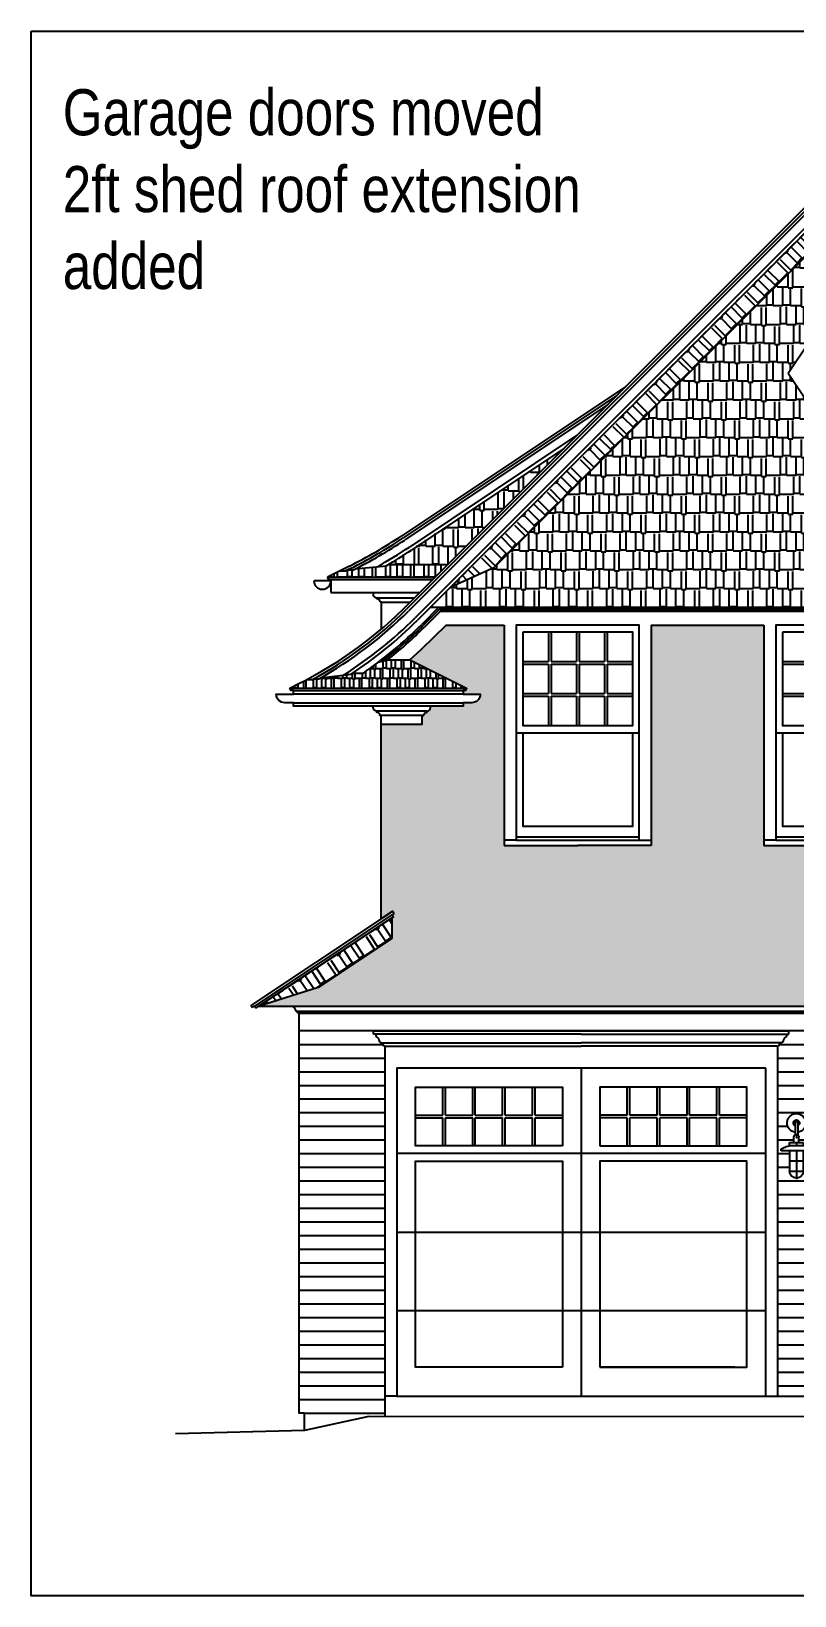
# Model space of a CAD drawing. Header units: inches. Extents: x 1902 to 78711, y -439399 to 11089.
# Drawn here: x 77406.8 to 77630.3, y -3372.5 to -2914.5 of the extents above; entities that cross this region are included whole.
import ezdxf

# ---------------------------------------------------------------- set-up
doc = ezdxf.new("R2010")
doc.units = ezdxf.units.IN
doc.header["$LTSCALE"] = 48
doc.header["$MEASUREMENT"] = 0
doc.layers.add('0_NONPRINT', color=8, linetype='CONTINUOUS', plot=False)
for name, color, linetype in [('1WHITE', 7, 'CONTINUOUS'), ('2MAGENTA', 6, 'CONTINUOUS'), ('3BLUE', 5, 'CONTINUOUS'), ('4CYAN', 4, 'CONTINUOUS'), ('6YELLOW', 2, 'CONTINUOUS'), ('8GREY', 8, 'CONTINUOUS'), ('A-CLEANPRINT', 8, 'CONTINUOUS'), ('A-TEXT', 6, 'CONTINUOUS')]:
    doc.layers.add(name, color=color, linetype=linetype)
doc.styles.add('QUARTER', font='stylu.ttf', dxfattribs={"width": 0.83, "height": 4.5})

# ---------------------------------------------------------------- blocks, each defined once
blk = doc.blocks.new('Window- Bs No trim')
at = {"layer": '1WHITE'}
for points in [[(-16, -2), (16, -2), (16, -29.5), (-16, -29.5)], [(-16, -31.5), (16, -31.5), (16, -59), (-16, -59)]]:
    blk.add_lwpolyline(points, close=True, dxfattribs=at)
at = {"layer": '2MAGENTA'}
blk.add_line((-18, -31.5), (18, -31.5), dxfattribs=at)
blk.add_lwpolyline([(-18, -63), (18, -63), (18, 0), (-18, 0)], close=True, dxfattribs=at)
at = {"layer": '8GREY', "ltscale": 0.25}
for p, q in [((-8.56, -2), (-8.56, -10.67)), ((-7.81, -2), (-7.81, -10.67)), ((-0.37, -2), (-0.37, -10.67)), ((0.38, -2), (0.38, -10.67)), ((7.81, -2), (7.81, -10.67)), ((8.56, -2), (8.56, -10.67)), ((-16, -10.67), (-8.56, -10.67)), ((-16, -11.42), (-8.56, -11.42)), ((-8.56, -11.42), (-8.56, -20.08)), ((-7.81, -10.67), (-0.37, -10.67)), ((-7.81, -11.42), (-0.37, -11.42)), ((-7.81, -11.42), (-7.81, -20.08)), ((-0.37, -11.42), (-0.37, -20.08)), ((0.38, -10.67), (7.81, -10.67)), ((0.38, -11.42), (7.81, -11.42)), ((0.38, -11.42), (0.38, -20.08)), ((7.81, -11.42), (7.81, -20.08)), ((8.56, -10.67), (16, -10.67)), ((8.56, -11.42), (16, -11.42)), ((8.56, -11.42), (8.56, -20.08)), ((-16, -20.08), (-8.56, -20.08)), ((-16, -20.83), (-8.56, -20.83)), ((-8.56, -20.83), (-8.56, -29.5)), ((-7.81, -20.08), (-0.37, -20.08)), ((-7.81, -20.83), (-0.37, -20.83)), ((-7.81, -20.83), (-7.81, -29.5)), ((-0.37, -20.83), (-0.37, -29.5)), ((0.38, -20.08), (7.81, -20.08)), ((0.38, -20.83), (7.81, -20.83)), ((0.38, -20.83), (0.38, -29.5)), ((7.81, -20.83), (7.81, -29.5)), ((8.56, -20.08), (16, -20.08)), ((8.56, -20.83), (16, -20.83)), ((8.56, -20.83), (8.56, -29.5))]:
    blk.add_line(p, q, dxfattribs=at)
at = {"layer": '8GREY'}
blk.add_line((-18, -62), (18, -62), dxfattribs=at)
blk = doc.blocks.new('Window- Bs')
at = {"layer": '1WHITE'}
for p, q in [((-21.51, 0), (-21.51, -64.5)), ((21.51, 0), (21.51, -64.5)), ((-21.51, -64.5), (0, -64.5)), ((21.51, -64.5), (0, -64.5))]:
    blk.add_line(p, q, dxfattribs=at)
at = {"layer": '8GREY'}
for p, q in [((-18, -63), (-21.5, -63)), ((18, -63), (21.5, -63))]:
    blk.add_line(p, q, dxfattribs=at)
at = {"layer": '8GREY', "extrusion": (0, 0, -1), "zscale": -1}
blk.add_blockref('Window- Bs No trim', (0, 0), dxfattribs=at)
blk = doc.blocks.new('sconce- nautical')
at = {"layer": '1WHITE'}
for p, q in [((-0.38, 0), (-0.38, -3.54)), ((0.38, 0), (0.38, -3.54))]:
    blk.add_line(p, q, dxfattribs=at)
for radius, start, end in [(2.75, 277.8375, 262.1625), (0.375, 0, 180)]:
    blk.add_arc((0, 0), radius, start, end, dxfattribs=at)
at = {"layer": '2MAGENTA'}
for p, q in [((-0.75, -5.68), (-0.75, -4.18)), ((0.75, -5.68), (0.75, -4.18)), ((-4.5, -8.18), (4.5, -8.18)), ((2, -5.68), (-2, -5.68)), ((-2, -5.68), (-2, -6.68)), ((-2, -8.18), (-2, -14.18)), ((2, -6.68), (2, -5.68)), ((2, -8.18), (2, -14.18))]:
    blk.add_line(p, q, dxfattribs=at)
for centre, radius, start, end in [((0, -4.18), 0.75, 0, 180), ((0, -14.18), 2, 180, 0)]:
    blk.add_arc(centre, radius, start, end, dxfattribs=at)
for points in [[(-4.5, -8.18), (-4.5, -7.93), (-4.37, -7.63), (-3.91, -7.34), (-2.53, -6.82), (-2, -6.68)], [(4.5, -8.18), (4.5, -7.93), (4.37, -7.63), (3.91, -7.34), (2.53, -6.82), (2, -6.68)]]:
    blk.add_spline(points, degree=3, dxfattribs=at)
at = {"layer": '8GREY'}
for p, q in [((-2, -6.68), (2, -6.68)), ((0, -8.18), (0, -16.43)), ((-2.25, -11.18), (2.25, -11.18)), ((-2.25, -14.18), (2.25, -14.18))]:
    blk.add_line(p, q, dxfattribs=at)
for centre in [(0, -4.18), (0, -6.18)]:
    blk.add_circle(centre, 0.125, dxfattribs=at)
blk.add_arc((0, 0), 0.875, 295.3769, 244.6231, dxfattribs=at)

msp = doc.modelspace()

# ---------------------------------------------------------------- hatches: boundary and pattern name
at = {"layer": '8GREY'}
h = msp.add_hatch(dxfattribs=at)
h.set_pattern_fill('AR-RSHKE', color=256, scale=0.4, angle=314.9956, style=0)
h.set_pattern_definition([(225.0044, (77690.9254, -2915.841), (-10.60631, -3.8192), [2.4, -2, 2.8, -1.2, 3.6, -1.6]), (225.0044, (77689.087, -2917.3966), (-10.60631, -3.8192), [2, -7.6, 1.6, -2.4]), (225.0044, (77686.047, -2921.1445), (-10.60631, -3.8192), [1.2, -12.4]), (135.0044, (77690.9254, -2915.841), (-0.9904, 5.7982), [4.6, -14.6]), (135.0044, (77689.2285, -2917.538), (-0.9904, 5.7982), [4.5, -14.7]), (135.0044, (77687.8144, -2918.9524), (-0.9904, 5.7982), [4.2, -15]), (135.0044, (77686.0468, -2921.1445), (-0.9904, 5.7982), [4.6, -14.6]), (135.0044, (77685.1984, -2921.993), (-0.9904, 5.7982), [4.6, -14.6]), (135.0044, (77682.4408, -2924.3268), (-0.9904, 5.7982), [4.4, -14.8])])
h.paths.add_polyline_path([(77642.77, -2964), (77642.77, -2971.07), (77542.39, -3071.44), (77529.62, -3077.15)])
h = msp.add_hatch(dxfattribs=at)
h.set_pattern_fill('AR-RSHKE', color=256, scale=0.46, style=0)
h.set_pattern_definition([(0, (77029.6694, -3083.1466), (11.73, 5.52), [2.76, -2.3, 3.22, -1.38, 4.14, -1.84]), (0, (77032.4294, -3082.9166), (11.73, 5.52), [2.3, -8.74, 1.84, -2.76]), (0, (77037.9494, -3083.4916), (11.73, 5.52), [1.38, -14.26]), (90, (77029.6694, -3083.1466), (-3.91, 5.52), [5.29, -16.79]), (90, (77032.4294, -3083.1466), (-3.91, 5.52), [5.175, -16.905]), (90, (77034.7294, -3083.1466), (-3.91, 5.52), [4.83, -17.25]), (90, (77037.9494, -3083.4916), (-3.91, 5.52), [5.29, -16.79]), (90, (77039.3294, -3083.4916), (-3.91, 5.52), [5.29, -16.79]), (90, (77043.4694, -3083.1466), (-3.91, 5.52), [5.06, -17.02])])
h.paths.add_polyline_path([(77642.77, -2971.07), (77642.77, -2993.07), (77628.34, -3014.7), (77642.77, -3036.34), (77657.19, -3014.7), (77642.77, -2993.07), (77642.77, -2971.07), (77743.14, -3071.44), (77755.91, -3077.15), (77761.91, -3083.15), (77642.77, -3083.15), (77523.62, -3083.15), (77529.62, -3077.15), (77542.39, -3071.44)])
h = msp.add_hatch(dxfattribs=at)
h.set_pattern_fill('AR-RSHKE', color=256, scale=0.45, style=0)
h.set_pattern_definition([(7e-15, (77204.8363, -3070.643), (11.475, 5.4), [2.7, -2.25, 3.15, -1.35, 4.05, -1.8]), (7e-15, (77207.5363, -3070.418), (11.475, 5.4), [2.25, -8.55, 1.8, -2.7]), (7e-15, (77212.9363, -3070.9804), (11.475, 5.4), [1.35, -13.95]), (90, (77204.8363, -3070.643), (-3.825, 5.4), [5.175, -16.425]), (90, (77207.5363, -3070.643), (-3.825, 5.4), [5.0625, -16.5375]), (90, (77209.7863, -3070.643), (-3.825, 5.4), [4.725, -16.875]), (90, (77212.9363, -3070.9804), (-3.825, 5.4), [5.175, -16.425]), (90, (77214.2863, -3070.9804), (-3.825, 5.4), [5.175, -16.425]), (90, (77218.3363, -3070.643), (-3.825, 5.4), [4.95, -16.65])])
h.paths.add_polyline_path([(77562.65, -3036.69), (77528.7, -3070.64), (77511.33, -3070.64)])
h = msp.add_hatch(dxfattribs=at)
h.set_pattern_fill('AR-RSHKE', color=256, scale=0.33, style=0)
h.set_pattern_definition([(7e-15, (78140.266, -3074.2905), (8.415, 3.96), [1.98, -1.65, 2.31, -0.99, 2.97, -1.32]), (7e-15, (78142.246, -3074.1255), (8.415, 3.96), [1.65, -6.27, 1.32, -1.98]), (7e-15, (78146.206, -3074.538), (8.415, 3.96), [0.99, -10.23]), (90, (78140.2662, -3074.2905), (-2.805, 3.96), [3.795, -12.045]), (90, (78142.2462, -3074.2905), (-2.805, 3.96), [3.7125, -12.1275]), (90, (78143.8962, -3074.2905), (-2.805, 3.96), [3.465, -12.375]), (90, (78146.2062, -3074.538), (-2.805, 3.96), [3.795, -12.045]), (90, (78147.1962, -3074.538), (-2.805, 3.96), [3.795, -12.045]), (90, (78150.1662, -3074.2905), (-2.805, 3.96), [3.63, -12.21])])
edge = h.paths.add_edge_path()
edge.add_line((77528.7, -3070.64), (77525.03, -3074.31))
edge.add_line((77525.03, -3074.31), (77493.53, -3074.31))
edge.add_line((77493.53, -3074.31), (77497.1, -3072.52))
edge.add_line((77497.1, -3072.52), (77498.78, -3072.52))
edge.add_line((77498.78, -3072.52), (77499.28, -3072.27))
edge.add_line((77499.28, -3072.27), (77500.96, -3072.27))
edge.add_arc((77436.23, -2943.64), 144, 296.7137, 297.0148)
edge.add_line((77501.64, -3071.93), (77510.74, -3070.99))
edge.add_arc((77436.23, -2943.64), 147.55, 300.3294, 300.5981)
edge.add_line((77511.33, -3070.64), (77521.94, -3070.64))
edge.add_line((77521.94, -3070.64), (77528.7, -3070.64))
h = msp.add_hatch(dxfattribs=at)
h.set_pattern_fill('AR-RSHKE', color=256, scale=0.47, style=0)
h.set_pattern_definition([(0, (77028.184, -3200.0527), (11.985, 5.64), [2.82, -2.35, 3.29, -1.41, 4.23, -1.88]), (0, (77031.004, -3199.8177), (11.985, 5.64), [2.35, -8.93, 1.88, -2.82]), (0, (77036.644, -3200.405), (11.985, 5.64), [1.41, -14.57]), (90, (77028.184, -3200.0527), (-3.995, 5.64), [5.405, -17.155]), (90, (77031.004, -3200.0527), (-3.995, 5.64), [5.2875, -17.2725]), (90, (77033.354, -3200.0527), (-3.995, 5.64), [4.935, -17.625]), (90, (77036.644, -3200.405), (-3.995, 5.64), [5.405, -17.155]), (90, (77038.054, -3200.405), (-3.995, 5.64), [5.405, -17.155]), (90, (77042.284, -3200.0527), (-3.995, 5.64), [5.17, -17.39])])
h.paths.add_polyline_path([(77490.78, -3194.43), (77512.62, -3179.93), (77512.6, -3172.14), (77509.27, -3174.35), (77509.27, -3117.35), (77521.26, -3117.35), (77521.26, -3114.87), (77521.62, -3114.87), (77521.68, -3114.55), (77521.9, -3114.21), (77522.27, -3113.98), (77522.56, -3113.94), (77522.56, -3113.6), (77523.06, -3113.48), (77523.39, -3113.22), (77523.58, -3112.88), (77523.66, -3112.42), (77523.57, -3112.1), (77533.23, -3112.1), (77533.23, -3111.1), (77536.02, -3111.1), (77536.59, -3110.95), (77537.01, -3110.75), (77537.35, -3110.5), (77537.69, -3110.15), (77537.94, -3109.77), (77538.09, -3109.41), (77538.19, -3109.04), (77538.23, -3108.6), (77533.23, -3108.6), (77533.23, -3107.48), (77533.9, -3107.48), (77534.23, -3106.81), (77517.6, -3098.49), (77521.06, -3095.4), (77524.78, -3091.83), (77528.25, -3088.36), (77545.26, -3088.36), (77545.26, -3152.86), (77566.77, -3152.86), (77588.27, -3152.86), (77588.27, -3088.36), (77621.26, -3088.36), (77621.26, -3152.86), (77642.77, -3152.86), (77664.27, -3152.86), (77664.27, -3088.36), (77697.26, -3088.36), (77697.26, -3152.86), (77718.77, -3152.86), (77740.27, -3152.86), (77740.27, -3088.36), (77757.28, -3088.36), (77760.76, -3091.83), (77764.47, -3095.4), (77767.93, -3098.49), (77751.3, -3106.81), (77751.64, -3107.48), (77752.31, -3107.48), (77752.31, -3108.6), (77747.31, -3108.6), (77747.34, -3109.04), (77747.44, -3109.41), (77747.59, -3109.77), (77747.84, -3110.15), (77748.18, -3110.5), (77748.52, -3110.75), (77748.94, -3110.95), (77749.38, -3111.07), (77749.81, -3111.1), (77752.31, -3111.1), (77752.31, -3112.1), (77761.96, -3112.1), (77761.87, -3112.42), (77761.95, -3112.88), (77762.15, -3113.22), (77762.48, -3113.48), (77762.98, -3113.6), (77762.98, -3113.94), (77763.26, -3113.98), (77763.64, -3114.21), (77763.85, -3114.55), (77763.91, -3114.87), (77764.27, -3114.87), (77764.27, -3117.35), (77768.77, -3117.35), (77768.77, -3127.1), (77768.27, -3127.1), (77768.27, -3133.1), (77768.77, -3133.1), (77768.77, -3200.05), (77473.89, -3200.05)])
h.paths.add_polyline_path([(77771.77, -3133.1), (77772.27, -3133.1), (77772.27, -3127.1), (77771.77, -3127.1), (77771.77, -3117.35), (77776.27, -3117.35), (77776.27, -3183.55), (77776.36, -3185.01), (77776.6, -3187.66), (77777.12, -3191.07), (77777.92, -3194.56), (77779.77, -3200.05), (77771.77, -3200.05)])
h.paths.add_polyline_path([(77513.77, -3200.05), (77507.64, -3200.05), (77473.27, -3200.05)])
h = msp.add_hatch(dxfattribs=at)
h.set_pattern_fill('AR-RSHKE', color=256, scale=0.24, style=0)
h.set_pattern_definition([(0, (75980.8086, -3106.805), (6.12, 2.88), [1.44, -1.2, 1.68, -0.72, 2.16, -0.96]), (0, (75982.2486, -3106.685), (6.12, 2.88), [1.2, -4.56, 0.96, -1.44]), (0, (75985.1286, -3106.985), (6.12, 2.88), [0.72, -7.44]), (90, (75980.8086, -3106.805), (-2.04, 2.88), [2.76, -8.76]), (90, (75982.2486, -3106.805), (-2.04, 2.88), [2.7, -8.82]), (90, (75983.4486, -3106.805), (-2.04, 2.88), [2.52, -9]), (90, (75985.1286, -3106.985), (-2.04, 2.88), [2.76, -8.76]), (90, (75985.8486, -3106.985), (-2.04, 2.88), [2.76, -8.76]), (90, (75988.0086, -3106.805), (-2.04, 2.88), [2.64, -8.88])])
edge = h.paths.add_edge_path()
edge.add_arc((77432.35, -2999.41), 123.75, 303.3635, 303.5926)
edge.add_line((77500.82, -3102.49), (77503.94, -3102.49))
edge.add_arc((77432.35, -2999.41), 125.5, 304.7771, 307.2174)
edge.add_line((77508.26, -3099.35), (77510.89, -3098.73))
edge.add_arc((77432.35, -2999.41), 126.62, 308.3338, 308.5107)
edge.add_line((77511.2, -3098.49), (77517.6, -3098.49))
edge.add_line((77517.6, -3098.49), (77534.23, -3106.81))
edge.add_line((77534.23, -3106.81), (77482.51, -3106.81))
edge.add_line((77482.51, -3106.81), (77487.32, -3104.37))
edge.add_line((77487.32, -3104.37), (77488.95, -3104.37))
edge.add_arc((77432.35, -2999.41), 119.25, 298.3358, 298.5878)
edge.add_line((77489.41, -3104.12), (77490.96, -3104.12))
edge.add_arc((77432.35, -2999.41), 120, 299.238, 299.5719)
edge.add_line((77491.57, -3103.77), (77500.41, -3102.76))
h = msp.add_hatch(dxfattribs=at)
h.set_pattern_fill('AR-RSHKE', color=256, scale=0.4, angle=340.4515, style=0)
h.set_pattern_definition([(213.576, (77639.084, -3090.002), (-11.15276, -1.64192), [2.4, -2, 2.8, -1.2, 3.6, -1.6]), (213.576, (77636.974, -3091.163), (-11.15276, -1.64192), [2, -7.6, 1.6, -2.4]), (213.576, (77633.2513, -3094.234), (-11.15276, -1.64192), [1.2, -12.4]), (123.5761, (77639.084, -3090.002), (0.178104, 5.87948), [4.6, -14.6]), (123.5761, (77637.0845, -3091.3295), (0.178104, 5.87948), [4.5, -14.7]), (123.5761, (77635.4182, -3092.4356), (0.178104, 5.87948), [4.2, -15]), (123.5761, (77633.2513, -3094.234), (0.178104, 5.87948), [4.6, -14.6]), (123.5761, (77632.2515, -3094.8977), (0.178104, 5.87948), [4.6, -14.6]), (123.5761, (77629.0862, -3096.6387), (0.178104, 5.87948), [4.4, -14.8])])
h.paths.add_polyline_path([(77512.37, -3180.1), (77512.37, -3174.1), (77473.27, -3200.05), (77490.78, -3194.43)])
h = msp.add_hatch(dxfattribs=at)
h.set_pattern_fill('_USER', color=256, scale=4, style=0, pattern_type=0)
h.set_pattern_definition([(0, (77761.491, -3207.105), (0, 4), [])])
edge = h.paths.add_edge_path()
edge.add_line((77510.27, -3211.61), (77510.27, -3211.61))
edge.add_line((77510.27, -3211.61), (77509.96, -3211.61))
edge.add_arc((77509.29, -3211.61), 0.67, 0, 90)
edge.add_line((77509.29, -3210.93), (77509.29, -3210.69))
edge.add_spline(control_points=[(77509.29, -3210.69), (77509.09, -3210.59), (77508.68, -3210.4), (77508.5, -3209.75), (77508.31, -3209.1), (77507.9, -3208.9), (77507.7, -3208.81)], knot_values=[0, 0, 0, 0, 0.644544, 1.289088, 1.933632, 2.578175, 2.578175, 2.578175, 2.578175], degree=3, periodic=0)
edge.add_line((77507.7, -3208.81), (77507.7, -3208.11))
edge.add_line((77507.7, -3208.11), (77506.95, -3208.11))
edge.add_line((77506.95, -3208.11), (77506.95, -3207.11))
edge.add_line((77506.95, -3207.11), (77485.27, -3207.11))
edge.add_line((77485.27, -3207.11), (77485.27, -3314.08))
edge.add_line((77485.27, -3314.08), (77485.27, -3315.39))
edge.add_line((77485.27, -3315.39), (77485.27, -3316.59))
edge.add_line((77485.27, -3316.59), (77485.27, -3319.1))
edge.add_line((77485.27, -3319.1), (77486.77, -3319.1))
edge.add_line((77486.77, -3319.1), (77510.26, -3319.1))
edge.add_line((77510.26, -3319.1), (77510.26, -3314.1))
edge.add_line((77510.26, -3314.1), (77510.27, -3211.61))
h = msp.add_hatch(dxfattribs=at)
h.set_pattern_fill('_USER', color=256, scale=4, style=0, pattern_type=0)
h.set_pattern_definition([(0, (77631.3012, -3207.105), (0, 4), [])])
edge = h.paths.add_edge_path()
edge.add_line((77636.27, -3211.61), (77636.27, -3211.61))
edge.add_line((77636.27, -3211.61), (77635.96, -3211.61))
edge.add_arc((77635.29, -3211.61), 0.67, 0, 90)
edge.add_line((77635.29, -3210.93), (77635.29, -3210.69))
edge.add_spline(control_points=[(77635.29, -3210.69), (77635.09, -3210.59), (77634.68, -3210.4), (77634.5, -3209.75), (77634.31, -3209.1), (77633.9, -3208.9), (77633.7, -3208.81)], knot_values=[0, 0, 0, 0, 0.644544, 1.289088, 1.933632, 2.578175, 2.578175, 2.578175, 2.578175], degree=3, periodic=0)
edge.add_line((77633.7, -3208.81), (77633.7, -3208.11))
edge.add_line((77633.7, -3208.11), (77632.95, -3208.11))
edge.add_line((77632.95, -3208.11), (77632.95, -3207.11))
edge.add_line((77632.95, -3207.11), (77628.58, -3207.11))
edge.add_line((77628.58, -3207.11), (77628.58, -3208.11))
edge.add_line((77628.58, -3208.11), (77627.83, -3208.11))
edge.add_line((77627.83, -3208.11), (77627.83, -3208.81))
edge.add_spline(control_points=[(77627.83, -3208.81), (77627.63, -3208.9), (77627.22, -3209.1), (77627.04, -3209.75), (77626.85, -3210.4), (77626.45, -3210.59), (77626.24, -3210.69)], knot_values=[0, 0, 0, 0, 0.644544, 1.289088, 1.933632, 2.578175, 2.578175, 2.578175, 2.578175], degree=3, periodic=0)
edge.add_line((77626.24, -3210.69), (77626.24, -3210.93))
edge.add_arc((77626.24, -3211.61), 0.67, 90, 180)
edge.add_line((77625.57, -3211.61), (77625.27, -3211.61))
edge.add_line((77625.27, -3211.61), (77625.27, -3314.1))
edge.add_line((77625.27, -3314.1), (77636.26, -3314.1))
edge.add_line((77636.26, -3314.1), (77636.27, -3231.45))
edge.add_line((77636.27, -3231.45), (77630.77, -3231.36))
edge.add_arc((77630.77, -3234.11), 2.75, -82.1625, 90, ccw=False)
edge.add_line((77631.14, -3236.83), (77631.14, -3237.64))
edge.add_arc((77630.77, -3238.29), 0.75, 0, 60, ccw=False)
edge.add_line((77631.52, -3238.29), (77631.52, -3239.79))
edge.add_line((77631.52, -3239.79), (77632.77, -3239.79))
edge.add_line((77632.77, -3239.79), (77632.77, -3240.79))
edge.add_spline(control_points=[(77632.77, -3240.79), (77632.95, -3240.83), (77633.6, -3240.98), (77634.37, -3241.32), (77635.13, -3241.64), (77635.29, -3242.01), (77635.27, -3242.21), (77635.27, -3242.29)], knot_values=[0, 0, 0, 0, 0.55005, 2.018739, 2.569655, 2.896708, 3.146708, 3.146708, 3.146708, 3.146708], degree=3, periodic=0)
edge.add_line((77635.27, -3242.29), (77632.77, -3242.29))
edge.add_line((77632.77, -3242.29), (77632.77, -3248.29))
edge.add_arc((77630.77, -3248.29), 2, -180, 0, ccw=False)
edge.add_line((77628.77, -3248.29), (77628.77, -3242.29))
edge.add_line((77628.77, -3242.29), (77626.27, -3242.29))
edge.add_spline(control_points=[(77626.27, -3242.29), (77626.26, -3242.21), (77626.25, -3242.01), (77626.4, -3241.64), (77627.16, -3241.32), (77627.93, -3240.98), (77628.59, -3240.83), (77628.77, -3240.79)], knot_values=[0, 0, 0, 0, 0.25, 0.577053, 1.127969, 2.596658, 3.146708, 3.146708, 3.146708, 3.146708], degree=3, periodic=0)
edge.add_line((77628.77, -3240.79), (77628.77, -3239.79))
edge.add_line((77628.77, -3239.79), (77630.02, -3239.79))
edge.add_line((77630.02, -3239.79), (77630.02, -3238.29))
edge.add_arc((77630.77, -3238.29), 0.75, 120, 180, ccw=False)
edge.add_line((77630.39, -3237.64), (77630.39, -3236.83))
edge.add_arc((77630.77, -3234.11), 2.75, 90, 262.1625, ccw=False)
edge.add_line((77630.77, -3231.36), (77636.27, -3231.45))
edge.add_line((77636.27, -3231.45), (77636.27, -3211.61))

# ---------------------------------------------------------------- linework, layer by layer
at = {"layer": '0_NONPRINT'}
msp.add_line((77642.77, -2971.07), (77542.39, -3071.44), dxfattribs=at)
at = {"layer": '1WHITE'}
for p, q in [((77642.77, -2958.69), (77517.2, -3084.26)), ((77642.77, -2964), (77519.86, -3086.91)), ((77575.45, -3023.89), (77516.11, -3063.45)), ((77562.65, -3036.69), (77518.07, -3066.41)), ((77497.1, -3072.52), (77498.78, -3072.52)), ((77500.29, -3071.76), (77498.78, -3072.52)), ((77500.96, -3072.27), (77499.28, -3072.27)), ((77501.64, -3071.93), (77510.74, -3070.99)), ((77529.62, -3077.15), (77542.39, -3071.44)), ((77493.53, -3074.31), (77525.03, -3074.31)), ((77493.86, -3074.98), (77524.36, -3074.98)), ((77509.27, -3081.64), (77517.69, -3081.64)), ((77526.56, -3084.27), (77521.89, -3088.94)), ((77526.56, -3084.27), (77642.77, -3084.27)), ((77510.89, -3098.73), (77508.26, -3099.35)), ((77511.2, -3098.49), (77517.6, -3098.49)), ((77488.95, -3104.37), (77487.32, -3104.37)), ((77489.41, -3104.12), (77490.96, -3104.12)), ((77491.57, -3103.77), (77500.41, -3102.76)), ((77503.94, -3102.49), (77500.82, -3102.49)), ((77482.51, -3106.81), (77534.23, -3106.81)), ((77483.52, -3107.48), (77533.23, -3107.48)), ((77521.26, -3114.87), (77509.27, -3114.87)), ((77512.8, -3173.8), (77473.26, -3200.05)), ((77512.6, -3172.14), (77509.27, -3174.35)), ((77512.39, -3173.18), (77513.01, -3172.76)), ((77512.39, -3173.18), (77513.01, -3172.76)), ((77512.8, -3173.8), (77512.39, -3173.18)), ((77513.01, -3172.76), (77512.6, -3172.14)), ((77512.37, -3174.09), (77512.37, -3180.1)), ((77768.77, -3202.1), (77485.27, -3202.1)), ((77768.77, -3202.1), (77516.77, -3202.1)), ((77768.77, -3207.11), (77485.27, -3207.11)), ((77506.95, -3207.11), (77628.58, -3207.11)), ((77510.27, -3211.61), (77510.26, -3314.1)), ((77510.27, -3211.61), (77567.77, -3211.61)), ((77625.27, -3211.61), (77567.77, -3211.61)), ((77625.27, -3211.61), (77625.27, -3314.1)), ((77567.77, -3218.1), (77567.77, -3314.1)), ((77513.77, -3314.1), (77510.26, -3314.1)), ((77522.77, -3314.1), (77738.77, -3314.1)), ((77621.77, -3314.1), (77639.77, -3314.1))]:
    msp.add_line(p, q, dxfattribs=at)
at = {"layer": '1WHITE', "ltscale": 0.25}
for q in [(77506.95, -3208.11), (77628.58, -3208.11)]:
    msp.add_line((77567.77, -3208.11), q, dxfattribs=at)
at = {"layer": '1WHITE'}
for points in [[(77517.6, -3098.49), (77521.06, -3095.4), (77524.78, -3091.83), (77528.25, -3088.36), (77545.26, -3088.36)], [(77588.27, -3088.36), (77621.26, -3088.36)], [(77509.27, -3117.35), (77521.26, -3117.35), (77521.26, -3114.87), (77521.62, -3114.87), (77521.68, -3114.55), (77521.9, -3114.21), (77522.27, -3113.98), (77522.56, -3113.94), (77522.56, -3113.6), (77523.06, -3113.48), (77523.39, -3113.22), (77523.58, -3112.88), (77523.65, -3112.5), (77523.63, -3112.32), (77523.57, -3112.1)]]:
    msp.add_lwpolyline(points, dxfattribs=at)
at = {"layer": '1WHITE', "ltscale": 0.25}
for points in [[(77562.27, -3240.85), (77519.27, -3240.85), (77519.27, -3223.6), (77562.27, -3223.6)], [(77573.27, -3240.85), (77616.27, -3240.85), (77616.27, -3223.6), (77573.27, -3223.6)]]:
    msp.add_lwpolyline(points, close=True, dxfattribs=at)
at = {"layer": '1WHITE'}
for points in [[(77562.27, -3305.6), (77519.27, -3305.6), (77519.27, -3245.35), (77562.27, -3245.35)], [(77573.27, -3305.6), (77616.27, -3305.6), (77616.27, -3245.35), (77573.27, -3245.35)]]:
    msp.add_lwpolyline(points, close=True, dxfattribs=at)
at = {"layer": '1WHITE', "ltscale": 0.25}
msp.add_lwpolyline([(77612.74, -3305.6), (77573.27, -3305.6)], dxfattribs=at)
at = {"layer": '1WHITE'}
for centre, radius, start, end in [((77436.23, -2943.64), 144, 296.7137, 303.6901), ((77436.23, -2943.64), 147.55, 300.3294, 303.6901), ((77432.35, -2999.41), 120, 299.238, 315), ((77432.35, -2999.41), 123.75, 303.3635, 315), ((77432.35, -2999.41), 126.62, 308.3338, 315)]:
    msp.add_arc(centre, radius, start, end, dxfattribs=at)
at = {"layer": '2MAGENTA', "ltscale": 0.25}
for p, q in [((77494.14, -3075.37), (77494.14, -3074.98)), ((77506.94, -3078.87), (77520.47, -3078.87)), ((77533.23, -3108.6), (77483.52, -3108.6)), ((77483.52, -3111.1), (77533.23, -3111.1))]:
    msp.add_line(p, q, dxfattribs=at)
at = {"layer": '2MAGENTA'}
for p, q in [((77526.09, -3083.15), (77521.09, -3088.15)), ((77523.62, -3083.15), (77642.77, -3083.15)), ((77768.77, -3200.05), (77483.64, -3200.05)), ((77506.95, -3208.11), (77506.95, -3207.11)), ((77507.7, -3208.11), (77507.7, -3208.81)), ((77627.83, -3208.11), (77627.83, -3208.81)), ((77628.58, -3208.11), (77628.58, -3207.11)), ((77509.29, -3210.93), (77509.29, -3210.69)), ((77510.27, -3211.61), (77509.96, -3211.61)), ((77625.27, -3211.61), (77625.57, -3211.61)), ((77626.24, -3210.93), (77626.24, -3210.69)), ((77486.77, -3319.1), (77510.26, -3319.1))]:
    msp.add_line(p, q, dxfattribs=at)
msp.add_lwpolyline([(77621.77, -3218.1), (77513.77, -3218.1), (77513.77, -3314.1), (77621.77, -3314.1)], close=True, dxfattribs=at)
for centre, radius, start, end in [((77432.35, -2999.41), 125.5, 304.7771, 315), ((77509.29, -3211.61), 0.67, 0, 90), ((77626.24, -3211.61), 0.67, 90, 180)]:
    msp.add_arc(centre, radius, start, end, dxfattribs=at)
for points in [[(77507.7, -3208.81), (77508.24, -3209.16), (77508.5, -3209.75), (77508.75, -3210.34), (77509.29, -3210.69)], [(77627.83, -3208.81), (77627.29, -3209.16), (77627.04, -3209.75), (77626.78, -3210.34), (77626.24, -3210.69)]]:
    msp.add_spline(points, degree=3, dxfattribs=at)
at = {"layer": '3BLUE'}
for p, q in [((77580.86, -3018.48), (77515.25, -3062.22)), ((77499.96, -3071.09), (77493.53, -3074.31)), ((77494.14, -3075.37), (77489.52, -3075.37)), ((77493.86, -3074.98), (77493.53, -3074.31)), ((77521.57, -3112.1), (77506.96, -3112.1)), ((77509.27, -3174.35), (77471.07, -3199.7)), ((77510.26, -3314.1), (77510.26, -3320.1))]:
    msp.add_line(p, q, dxfattribs=at)
msp.add_lwpolyline([(77517.6, -3098.49), (77534.23, -3106.81), (77533.9, -3107.48), (77533.23, -3107.48), (77533.23, -3108.6), (77538.23, -3108.6), (77538.19, -3109.04), (77538.09, -3109.41), (77537.94, -3109.77), (77537.69, -3110.15), (77537.35, -3110.5), (77537.01, -3110.75), (77536.59, -3110.95), (77536.15, -3111.07), (77535.73, -3111.1), (77533.23, -3111.1), (77533.23, -3112.1), (77521.57, -3112.1)], dxfattribs=at)
for centre, radius, start, end in [((77436.23, -2943.64), 142.5, 296.5651, 303.6901), ((77492.02, -3075.37), 2.5, 180, 0)]:
    msp.add_arc(centre, radius, start, end, dxfattribs=at)
at = {"layer": '4CYAN'}
for p, q in [((77494.52, -3074.98), (77494.52, -3078.87)), ((77494.52, -3078.87), (77506.94, -3078.87)), ((77507.96, -3080.7), (77507.96, -3080.35)), ((77509.27, -3081.64), (77508.91, -3081.64)), ((77509.27, -3081.64), (77509.27, -3089.53)), ((77471.48, -3200.33), (77471.07, -3199.7)), ((77472.11, -3199.91), (77471.48, -3200.33)), ((77472.11, -3199.91), (77471.48, -3200.33)), ((77472.52, -3200.54), (77472.11, -3199.91)), ((77472.52, -3200.54), (77473.26, -3200.05))]:
    msp.add_line(p, q, dxfattribs=at)
for points in [[(77509.27, -3174.35), (77509.27, -3114.87), (77509.27, -3114.87), (77509.27, -3114.87), (77509.27, -3114.87), (77508.91, -3114.87), (77508.84, -3114.54), (77508.63, -3114.21), (77508.32, -3114), (77507.97, -3113.94), (77507.97, -3113.6), (77507.55, -3113.51), (77507.2, -3113.28), (77506.98, -3112.97), (77506.89, -3112.62), (77506.89, -3112.36), (77506.96, -3112.1), (77483.52, -3112.1), (77483.52, -3111.1), (77481.02, -3111.1), (77480.09, -3110.92), (77479.32, -3110.44), (77478.74, -3109.74), (77478.58, -3109.18), (77478.52, -3108.6), (77483.52, -3108.6), (77483.52, -3108.22), (77483.52, -3107.48), (77482.85, -3107.48), (77482.51, -3106.81), (77485.36, -3105.38), (77487, -3104.55), (77492, -3101.79), (77496.73, -3098.89), (77499.95, -3096.72), (77502.62, -3094.82), (77505.05, -3092.98), (77507.02, -3091.42), (77510.06, -3088.86), (77513.42, -3085.83), (77516.16, -3083.18), (77642.77, -2956.57)], [(77485.27, -3207.11), (77485.27, -3202.1), (77485.27, -3202.1), (77485.07, -3202.1), (77485.04, -3201.93), (77484.95, -3201.79), (77484.79, -3201.69), (77484.64, -3201.69), (77484.64, -3201.51), (77484.51, -3201.45), (77484.37, -3201.36), (77484.2, -3201.11), (77484.14, -3200.93), (77484.06, -3200.71), (77483.95, -3200.54), (77483.77, -3200.41), (77483.64, -3200.35), (77483.64, -3200.05), (77473.27, -3200.05)], [(77486.77, -3324.17), (77486.77, -3319.1), (77485.27, -3319.1), (77485.27, -3316.59), (77485.27, -3315.39), (77485.27, -3314.08), (77485.27, -3207.11)]]:
    msp.add_lwpolyline(points, dxfattribs=at)
for centre, radius, start, end in [((77507.96, -3079.25), 1.1, 159.2522, 270), ((77507.96, -3081.64), 0.941, 0, 90)]:
    msp.add_arc(centre, radius, start, end, dxfattribs=at)
at = {"layer": '6YELLOW'}
for p, q in [((77505.57, -3320.1), (77486.77, -3324.17)), ((77759.08, -3320.11), (77505.57, -3320.1)), ((77486.77, -3324.17), (77449.01, -3325.12))]:
    msp.add_line(p, q, dxfattribs=at)
at = {"layer": '8GREY'}
for p, q in [((77642.77, -2962.61), (77519.16, -3086.22)), ((77642.77, -2993.07), (77628.34, -3014.7)), ((77642.77, -3036.34), (77628.34, -3014.7)), ((77566.54, -3032.8), (77517.48, -3065.51)), ((77511.33, -3070.64), (77528.7, -3070.64)), ((77507.96, -3080.35), (77518.99, -3080.35)), ((77522.56, -3113.6), (77507.97, -3113.6)), ((77473.27, -3200.05), (77485.27, -3192.05)), ((77490.78, -3194.43), (77473.27, -3200.05)), ((77768.77, -3201.51), (77484.64, -3201.51)), ((77768.77, -3201.51), (77516.77, -3201.51)), ((77527.27, -3231.85), (77527.27, -3223.6)), ((77528.02, -3231.85), (77528.02, -3223.6)), ((77536.02, -3231.85), (77536.02, -3223.6)), ((77536.77, -3231.85), (77536.77, -3223.6)), ((77544.77, -3231.85), (77544.77, -3223.6)), ((77545.52, -3231.85), (77545.52, -3223.6)), ((77553.52, -3231.85), (77553.52, -3223.6)), ((77554.27, -3231.85), (77554.27, -3223.6)), ((77581.27, -3231.85), (77581.27, -3223.6)), ((77582.02, -3231.85), (77582.02, -3223.6)), ((77590.02, -3231.85), (77590.02, -3223.6)), ((77590.77, -3231.85), (77590.77, -3223.6)), ((77598.77, -3231.85), (77598.77, -3223.6)), ((77599.52, -3231.85), (77599.52, -3223.6)), ((77607.52, -3231.85), (77607.52, -3223.6)), ((77608.27, -3231.85), (77608.27, -3223.6)), ((77519.27, -3231.85), (77527.27, -3231.85)), ((77519.27, -3232.6), (77527.27, -3232.6)), ((77527.27, -3240.85), (77527.27, -3232.6)), ((77528.02, -3231.85), (77536.02, -3231.85)), ((77528.02, -3232.6), (77536.02, -3232.6)), ((77528.02, -3240.85), (77528.02, -3232.6)), ((77536.02, -3240.85), (77536.02, -3232.6)), ((77536.77, -3231.85), (77544.77, -3231.85)), ((77536.77, -3232.6), (77544.77, -3232.6)), ((77536.77, -3240.85), (77536.77, -3232.6)), ((77544.77, -3240.85), (77544.77, -3232.6)), ((77545.52, -3231.85), (77553.52, -3231.85)), ((77545.52, -3232.6), (77553.52, -3232.6)), ((77545.52, -3240.85), (77545.52, -3232.6)), ((77553.52, -3240.85), (77553.52, -3232.6)), ((77554.27, -3231.85), (77562.27, -3231.85)), ((77554.27, -3232.6), (77562.27, -3232.6)), ((77554.27, -3240.85), (77554.27, -3232.6)), ((77581.27, -3231.85), (77573.27, -3231.85)), ((77581.27, -3232.6), (77573.27, -3232.6)), ((77581.27, -3240.85), (77581.27, -3232.6)), ((77590.02, -3231.85), (77582.02, -3231.85)), ((77590.02, -3232.6), (77582.02, -3232.6)), ((77582.02, -3240.85), (77582.02, -3232.6)), ((77590.02, -3240.85), (77590.02, -3232.6)), ((77598.77, -3231.85), (77590.77, -3231.85)), ((77598.77, -3232.6), (77590.77, -3232.6)), ((77590.77, -3240.85), (77590.77, -3232.6)), ((77598.77, -3240.85), (77598.77, -3232.6)), ((77607.52, -3231.85), (77599.52, -3231.85)), ((77607.52, -3232.6), (77599.52, -3232.6)), ((77599.52, -3240.85), (77599.52, -3232.6)), ((77607.52, -3240.85), (77607.52, -3232.6)), ((77616.27, -3231.85), (77608.27, -3231.85)), ((77616.27, -3232.6), (77608.27, -3232.6)), ((77608.27, -3240.85), (77608.27, -3232.6)), ((77621.77, -3243.1), (77513.77, -3243.1)), ((77513.77, -3266.1), (77621.77, -3266.1)), ((77621.77, -3289.1), (77513.77, -3289.1))]:
    msp.add_line(p, q, dxfattribs=at)
at = {"layer": '8GREY', "ltscale": 0.25}
for p in [(77509.29, -3210.69), (77626.24, -3210.69)]:
    msp.add_line(p, (77567.77, -3210.69), dxfattribs=at)
at = {"layer": '8GREY'}
for centre, radius, start, end in [((77436.23, -2943.64), 146.47, 299.3865, 303.6901), ((77432.35, -2999.41), 122.77, 302.4454, 315)]:
    msp.add_arc(centre, radius, start, end, dxfattribs=at)
at = {"layer": 'A-CLEANPRINT'}
for p, q in [((77642.77, -2957.63), (77516.67, -3083.73)), ((77578.16, -3021.18), (77515.69, -3062.83)), ((77526.32, -3083.69), (77521.48, -3088.53)), ((77526.32, -3083.69), (77642.77, -3083.69)), ((77512.39, -3173.18), (77472.11, -3199.91)), ((77512.37, -3180.1), (77490.78, -3194.43))]:
    msp.add_line(p, q, dxfattribs=at)
for centre, radius, start, end in [((77436.23, -2943.64), 143.25, 296.5651, 303.6901), ((77432.35, -2999.41), 119.25, 298.3358, 315), ((77432.35, -2999.41), 126.04, 307.7621, 315)]:
    msp.add_arc(centre, radius, start, end, dxfattribs=at)
at = {"layer": 'A-TEXT', "color": 1}
msp.add_lwpolyline([(77406.82, -2914.53), (77806.9, -2914.53), (77806.9, -3372.52), (77406.82, -3372.52)], close=True, dxfattribs=at)

# ---------------------------------------------------------------- block references
at = {"layer": '8GREY', "xscale": -1}
for name, p in [('Window- Bs', (77566.77, -3088.36)), ('Window- Bs', (77642.77, -3088.36)), ('sconce- nautical', (77630.77, -3234.11))]:
    msp.add_blockref(name, p, dxfattribs=at)

# ---------------------------------------------------------------- texts
at = {"layer": 'A-TEXT', "color": 1, "insert": (77416.03, -2931.48), "char_height": 13.5, "attachment_point": 1, "style": 'QUARTER'}
msp.add_mtext_dynamic_manual_height_columns('Garage doors moved\\P2ft shed roof extension added', width=168.2609, gutter_width=22.5, heights=[0], dxfattribs=at)

doc.saveas('drawing.dxf')
